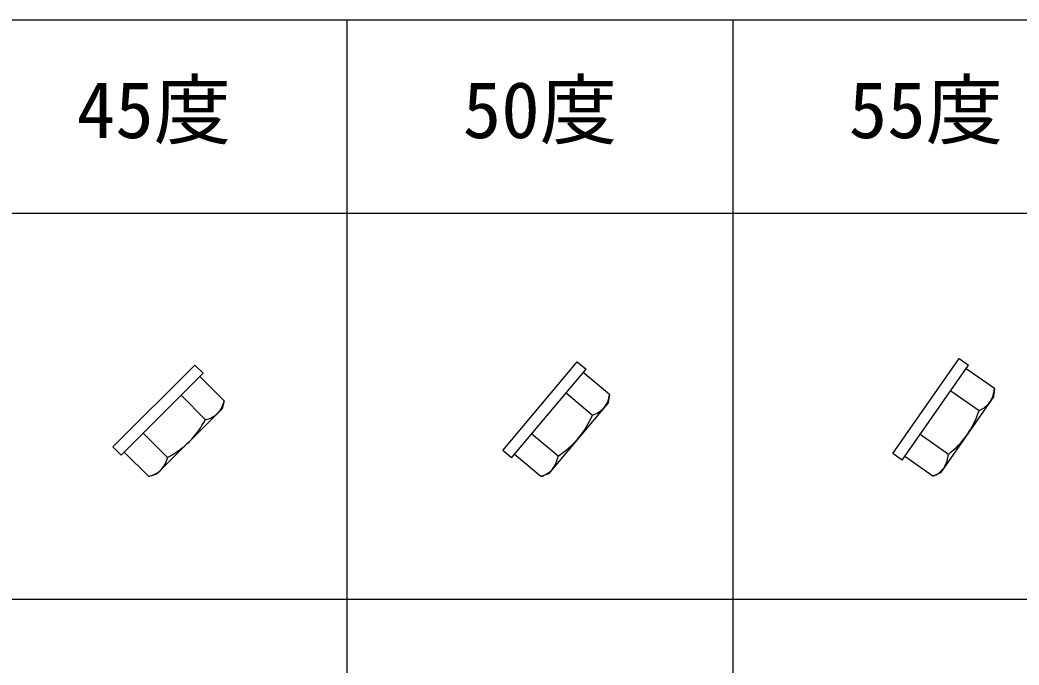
# Model space of a CAD drawing. Units: millimetres, scale not verified. Extents: x -975 to 975, y -650 to 695.
# Drawn here: x -9.7 to 249.1, y 482.9 to 650 of the extents above; entities that cross this region are included whole.
import ezdxf
from ezdxf.enums import TextEntityAlignment as Align

# ---------------------------------------------------------------- set-up
doc = ezdxf.new("R2010")
doc.units = ezdxf.units.MM
doc.header["$LTSCALE"] = 5
doc.layers.add('0-0', color=3, linetype='Continuous')
doc.layers.add('F-0', color=4, linetype='Continuous')
doc.styles.add('ＭＳ ゴシック', font='')
doc.styles.get('ＭＳ ゴシック').set_extended_font_data('MS Gothic')

msp = doc.modelspace()

# ---------------------------------------------------------------- linework, layer by layer
at = {"layer": '0-0'}
for p, q in [((233.604, 562.287), (236.061, 560.567)), ((35.607, 560.607), (37.728, 558.485)), ((117.656, 536.581), (136.94, 559.562)), ((134.642, 561.491), (136.94, 559.562)), ((218.854, 535.992), (236.061, 560.567)), ((242.718, 554.509), (235.405, 559.629)), ((16.515, 537.272), (37.728, 558.485)), ((43.232, 551.363), (36.919, 557.676)), ((143.044, 552.947), (136.205, 558.686)), ((231.431, 553.954), (238.745, 548.833)), ((242.718, 554.509), (242.532, 552.373)), ((32.02, 552.778), (38.333, 546.464)), ((43.232, 551.363), (42.678, 549.293)), ((131.751, 553.379), (138.591, 547.64)), ((143.044, 552.947), (142.672, 550.836)), ((242.532, 552.373), (228.766, 532.714)), ((42.678, 549.293), (25.707, 532.322)), ((142.672, 550.836), (127.245, 532.451)), ((28.536, 536.667), (22.222, 542.98)), ((129.684, 537.026), (122.845, 542.764)), ((230.797, 537.483), (223.484, 542.604)), ((23.637, 531.768), (17.324, 538.081)), ((125.231, 531.719), (118.392, 537.457)), ((226.823, 531.808), (219.51, 536.929)), ((25.707, 532.322), (23.637, 531.768)), ((127.245, 532.451), (125.231, 531.719)), ((228.766, 532.714), (226.823, 531.808))]:
    msp.add_line(p, q, dxfattribs=at)
for points in [[(218.854, 535.992), (216.396, 537.713), (233.604, 562.287)], [(16.515, 537.272), (14.393, 539.393), (35.607, 560.607)], [(117.656, 536.581), (115.358, 538.509), (134.642, 561.491)]]:
    msp.add_lwpolyline(points, dxfattribs=at)
for centre, radius, start, end in [((235.804, 554.826), 6.923, 327.006, 357.375), ((36.478, 552.877), 6.923, 317.006, 347.375), ((136.183, 553.866), 6.923, 322.006, 352.375), ((136.497, 554.235), 6.92, 287.618, 317.994), ((215.241, 556.495), 24.72, 325.642, 341.946), ((236.084, 555.221), 6.92, 292.618, 322.994), ((16.518, 558.091), 24.72, 315.642, 331.946), ((36.822, 553.217), 6.92, 282.618, 312.994), ((115.845, 557.321), 24.72, 320.642, 336.946), ((116.201, 557.745), 24.721, 303.054, 319.358), ((215.559, 556.949), 24.721, 308.054, 324.358), ((16.909, 558.482), 24.721, 298.054, 314.358), ((21.783, 538.178), 6.92, 317.006, 347.382), ((122.826, 537.943), 6.92, 322.006, 352.382), ((223.885, 537.799), 6.92, 327.006, 357.382), ((22.123, 538.522), 6.922, 282.625, 312.995), ((123.135, 538.315), 6.922, 287.625, 317.995), ((224.16, 538.197), 6.922, 292.625, 322.995)]:
    msp.add_arc(centre, radius, start, end, dxfattribs=at)
at = {"layer": 'F-0'}
for p, q in [((75, 650), (75, -650)), ((175, 650), (175, -650)), ((-925, 500), (975, 500))]:
    msp.add_line(p, q, dxfattribs=at)
at = {"layer": 'F-0', "color": 6}
msp.add_line((-975, 600), (975, 600), dxfattribs=at)
msp.add_lwpolyline([(-975, 650), (975, 650), (975, -650)], dxfattribs=at)

# ---------------------------------------------------------------- texts
at = {"layer": 'F-0', "color": 7, "style": 'ＭＳ ゴシック'}
for s, p in [('45度', (5, 615)), ('50度', (105, 615)), ('55度', (205, 615))]:
    msp.add_text(s, height=14.66, dxfattribs=at).set_placement(p, align=Align.BOTTOM_LEFT)

doc.saveas('drawing.dxf')
